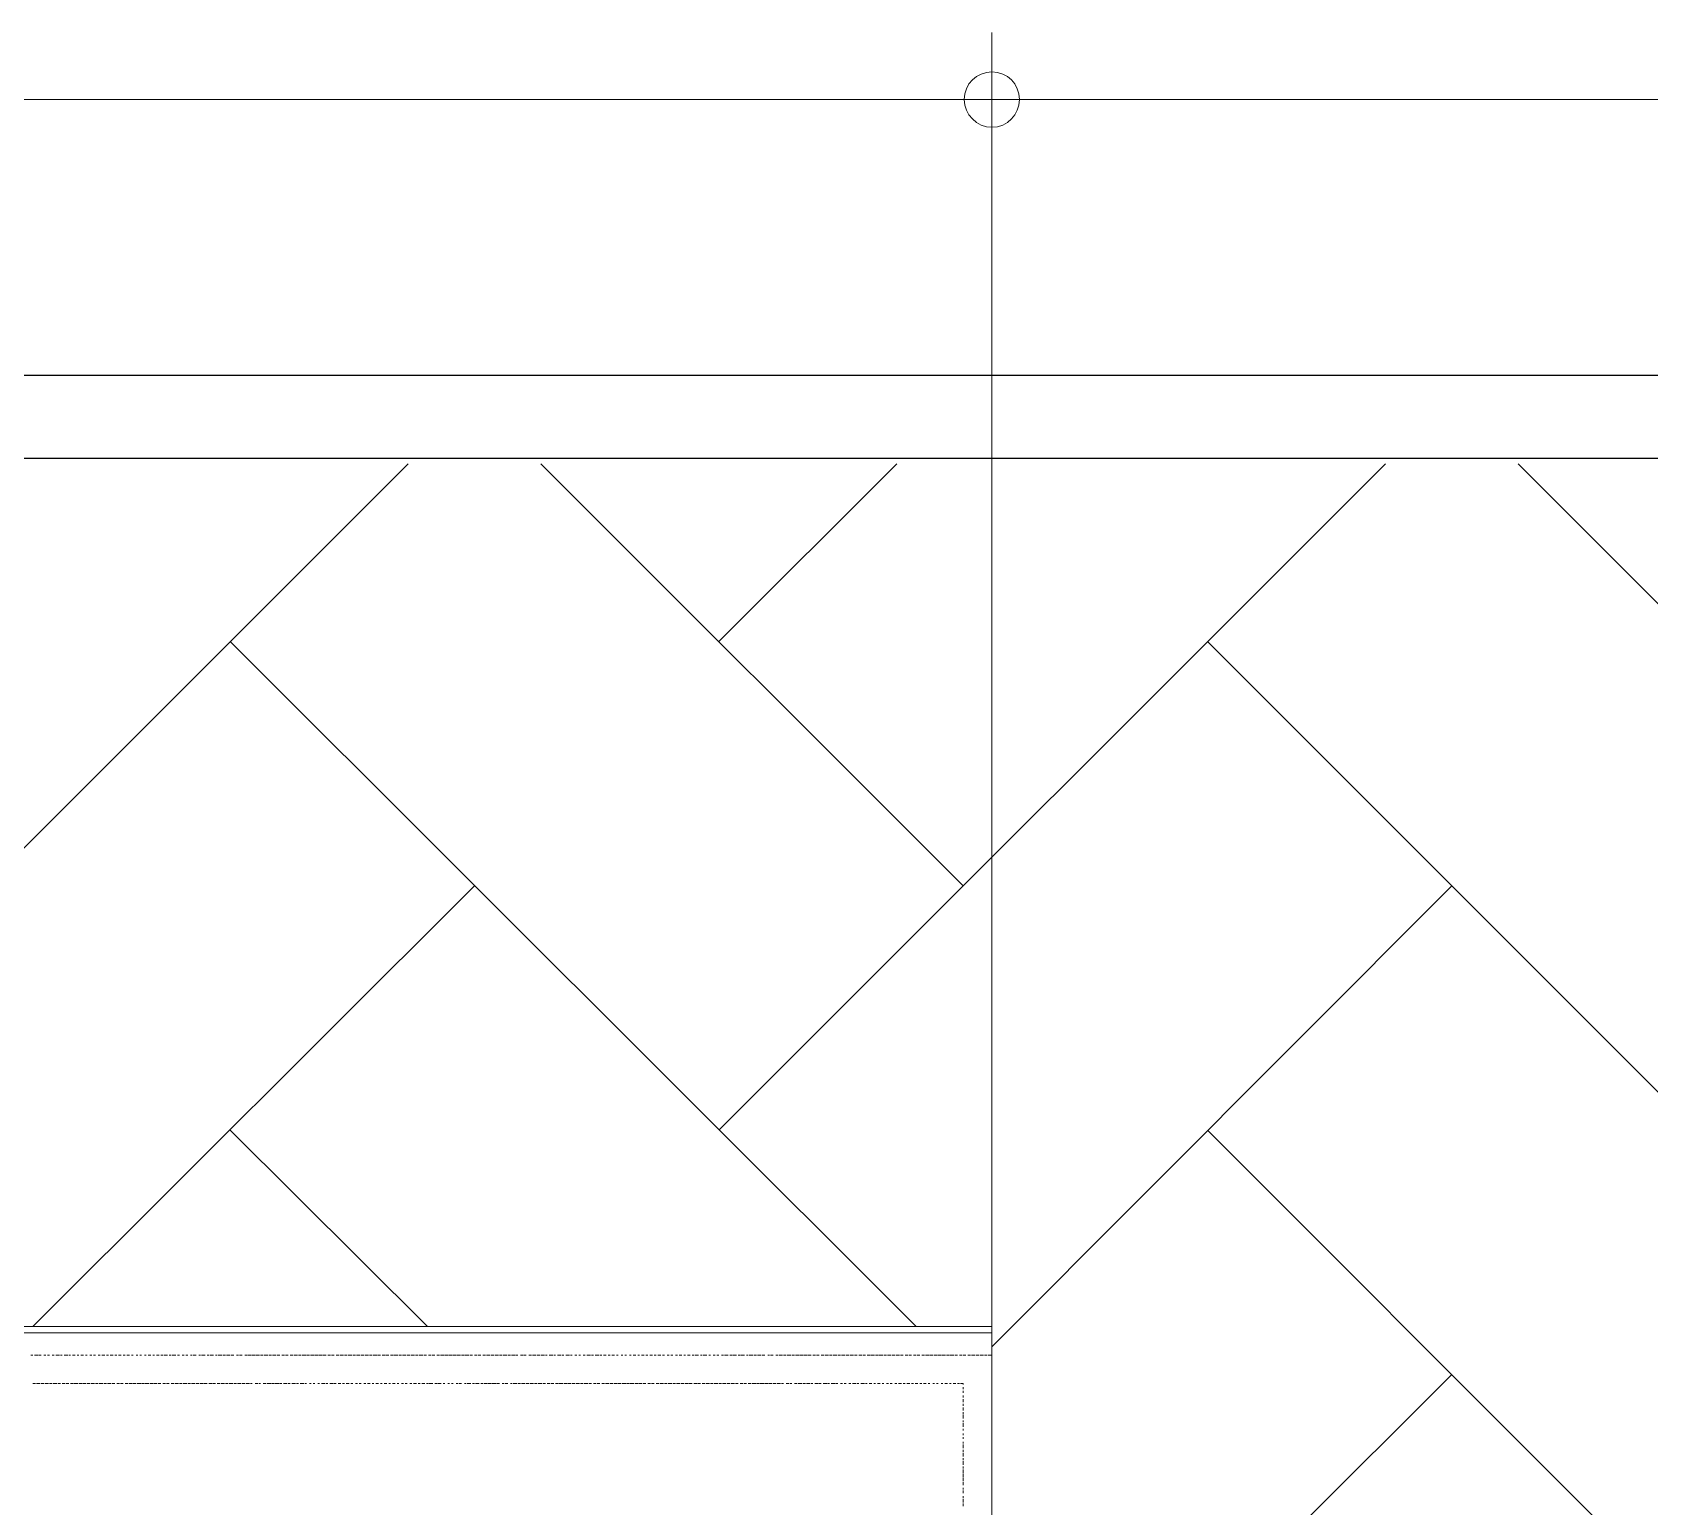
# Model space of a CAD drawing. Header units: millimetres. Extents: x 2928 to 3112, y 1220 to 1280.
# Drawn here: x 2952.297 to 2955.221, y 1265.428 to 1268.094 of the extents above; entities that cross this region are included whole.
import ezdxf

# ---------------------------------------------------------------- set-up
doc = ezdxf.new("R2010")
doc.units = ezdxf.units.MM

msp = doc.modelspace()

# ---------------------------------------------------------------- linework, layer by layer
at = {"color": 7, "linetype": 'Continuous', "lineweight": 20, "true_color": 0x000007}
for points in [[(2954.0315, 1267.85067), (2954.0315, 1268.094), (2954.0315, 1268.094)], [(2954.0315, 1268.094), (2954.0315, 1267.85067), (2954.0315, 1267.85067)], [(2954.14983, 1267.97234), (2953.90983, 1267.97234), (2953.90983, 1267.97234)], [(2953.90983, 1267.97234), (2954.14983, 1267.97234), (2954.14983, 1267.97234)]]:
    msp.add_lwpolyline(points, dxfattribs=at)
at = {"color": 253, "linetype": 'Continuous', "lineweight": 5, "true_color": 0x9a9a9a}
for points in [[(2953.92816, 1267.97234), (2950.09978, 1267.97234), (2950.09978, 1267.97234)], [(2954.0315, 1265.58897), (2954.0315, 1267.98234), (2954.0315, 1267.98234)], [(2954.0315, 1265.58897), (2954.0315, 1267.98234), (2954.0315, 1267.98234)], [(2957.15488, 1267.97234), (2954.1315, 1267.97234), (2954.1315, 1267.97234)], [(2954.0315, 1265.7423), (2952.0148, 1265.7423), (2952.0148, 1265.7423)]]:
    msp.add_lwpolyline(points, dxfattribs=at)
at = {"color": 7, "linetype": 'Continuous', "lineweight": -2, "true_color": 0x000007}
for points in [[(2937.08126, 1265.3073), (2937.07792, 1267.474), (2938.98795, 1267.474), (2985.45528, 1267.474), (2985.45528, 1236.87356), (2938.98795, 1236.87356), (2937.08126, 1236.87356), (2937.08126, 1238.60692)], [(2937.23126, 1265.3073), (2937.23126, 1267.32399), (2938.98795, 1267.32399), (2985.30528, 1267.32399), (2985.30528, 1237.02356), (2938.98795, 1237.02356), (2937.22793, 1237.02356), (2937.22793, 1238.60692)]]:
    msp.add_lwpolyline(points, close=True, dxfattribs=at)
at = {"color": 252, "linetype": 'Continuous', "lineweight": 13, "true_color": 0x989898}
msp.add_lwpolyline([(2978.19518, 1267.32399), (2978.19518, 1267.474), (2940.68131, 1267.474), (2940.68131, 1267.32399)], close=True, dxfattribs=at)
at = {"color": 9, "linetype": 'Continuous', "lineweight": 13, "true_color": 0xbababa}
for points in [[(2951.77147, 1266.10898), (2952.97648, 1267.31399), (2952.97648, 1267.31399)], [(2953.97983, 1266.55065), (2953.21649, 1267.31399), (2953.21649, 1267.31399)], [(2953.53816, 1266.99232), (2953.85983, 1267.31399), (2953.85983, 1267.31399)], [(2953.53816, 1266.10898), (2954.74318, 1267.31399), (2954.74318, 1267.31399)], [(2955.74652, 1266.55065), (2954.98318, 1267.31399), (2954.98318, 1267.31399)], [(2953.89483, 1265.75397), (2952.65481, 1266.99232), (2952.65481, 1266.99232)], [(2955.74652, 1265.6673), (2954.4215, 1266.99232), (2954.4215, 1266.99232)], [(2952.29814, 1265.75397), (2953.09649, 1266.55065), (2953.09649, 1266.55065)], [(2954.0315, 1265.7173), (2954.86318, 1266.55065), (2954.86318, 1266.55065)], [(2953.01148, 1265.75397), (2952.65481, 1266.10898), (2952.65481, 1266.10898)], [(2955.74652, 1264.78229), (2954.4215, 1266.10898), (2954.4215, 1266.10898)], [(2953.73816, 1264.54395), (2954.86318, 1265.6673), (2954.86318, 1265.6673)]]:
    msp.add_lwpolyline(points, dxfattribs=at)
at = {"color": 7, "linetype": 'Continuous', "lineweight": 20, "true_color": 0x000007}
msp.add_lwpolyline([(2954.0315, 1265.75397), (2952.0148, 1265.75397), (2952.0148, 1265.29896), (2954.0315, 1265.29896)], close=True, dxfattribs=at)
at = {"color": 252, "linetype": 'Continuous', "lineweight": 13, "true_color": 0x989898}
for points in [[(2952.29814, 1265.7023), (2952.29481, 1265.7023), (2952.29481, 1265.7023)], [(2952.30814, 1265.7023), (2952.30147, 1265.7023), (2952.30147, 1265.7023)], [(2952.31314, 1265.7023), (2952.30981, 1265.7023), (2952.30981, 1265.7023)], [(2952.32147, 1265.7023), (2952.31814, 1265.7023), (2952.31814, 1265.7023)], [(2952.32814, 1265.7023), (2952.32481, 1265.7023), (2952.32481, 1265.7023)], [(2952.33647, 1265.7023), (2952.33314, 1265.7023), (2952.33314, 1265.7023)], [(2952.34647, 1265.7023), (2952.33981, 1265.7023), (2952.33981, 1265.7023)], [(2952.35147, 1265.7023), (2952.34814, 1265.7023), (2952.34814, 1265.7023)], [(2952.36148, 1265.7023), (2952.35481, 1265.7023), (2952.35481, 1265.7023)], [(2952.36648, 1265.7023), (2952.36314, 1265.7023), (2952.36314, 1265.7023)], [(2952.37481, 1265.7023), (2952.36981, 1265.7023), (2952.36981, 1265.7023)], [(2952.38148, 1265.7023), (2952.37814, 1265.7023), (2952.37814, 1265.7023)], [(2952.38981, 1265.7023), (2952.38481, 1265.7023), (2952.38481, 1265.7023)], [(2952.39648, 1265.7023), (2952.39314, 1265.7023), (2952.39314, 1265.7023)], [(2952.40481, 1265.7023), (2952.40148, 1265.7023), (2952.40148, 1265.7023)], [(2952.41148, 1265.7023), (2952.40814, 1265.7023), (2952.40814, 1265.7023)], [(2952.41981, 1265.7023), (2952.41648, 1265.7023), (2952.41648, 1265.7023)], [(2952.42814, 1265.7023), (2952.42314, 1265.7023), (2952.42314, 1265.7023)], [(2952.43481, 1265.7023), (2952.43148, 1265.7023), (2952.43148, 1265.7023)], [(2952.44314, 1265.7023), (2952.43814, 1265.7023), (2952.43814, 1265.7023)], [(2952.44981, 1265.7023), (2952.44648, 1265.7023), (2952.44648, 1265.7023)], [(2952.45814, 1265.7023), (2952.45314, 1265.7023), (2952.45314, 1265.7023)], [(2952.46481, 1265.7023), (2952.46148, 1265.7023), (2952.46148, 1265.7023)], [(2952.47314, 1265.7023), (2952.46814, 1265.7023), (2952.46814, 1265.7023)], [(2952.47981, 1265.7023), (2952.47648, 1265.7023), (2952.47648, 1265.7023)], [(2952.48814, 1265.7023), (2952.48481, 1265.7023), (2952.48481, 1265.7023)], [(2952.49481, 1265.7023), (2952.49148, 1265.7023), (2952.49148, 1265.7023)], [(2952.50314, 1265.7023), (2952.49981, 1265.7023), (2952.49981, 1265.7023)], [(2952.51148, 1265.7023), (2952.50648, 1265.7023), (2952.50648, 1265.7023)], [(2952.51814, 1265.7023), (2952.51481, 1265.7023), (2952.51481, 1265.7023)], [(2952.52648, 1265.7023), (2952.52148, 1265.7023), (2952.52148, 1265.7023)], [(2952.53314, 1265.7023), (2952.52981, 1265.7023), (2952.52981, 1265.7023)], [(2952.54148, 1265.7023), (2952.53481, 1265.7023), (2952.53481, 1265.7023)], [(2952.54814, 1265.7023), (2952.54481, 1265.7023), (2952.54481, 1265.7023)], [(2952.55648, 1265.7023), (2952.54981, 1265.7023), (2952.54981, 1265.7023)], [(2952.56314, 1265.7023), (2952.55981, 1265.7023), (2952.55981, 1265.7023)], [(2952.57148, 1265.7023), (2952.56814, 1265.7023), (2952.56814, 1265.7023)], [(2952.57814, 1265.7023), (2952.57481, 1265.7023), (2952.57481, 1265.7023)], [(2952.58648, 1265.7023), (2952.58314, 1265.7023), (2952.58314, 1265.7023)], [(2952.59314, 1265.7023), (2952.58814, 1265.7023), (2952.58814, 1265.7023)], [(2952.60148, 1265.7023), (2952.59815, 1265.7023), (2952.59815, 1265.7023)], [(2952.60981, 1265.7023), (2952.60315, 1265.7023), (2952.60315, 1265.7023)], [(2952.61648, 1265.7023), (2952.61315, 1265.7023), (2952.61315, 1265.7023)], [(2952.62481, 1265.7023), (2952.61815, 1265.7023), (2952.61815, 1265.7023)], [(2952.63148, 1265.7023), (2952.62815, 1265.7023), (2952.62815, 1265.7023)], [(2952.63981, 1265.7023), (2952.63315, 1265.7023), (2952.63315, 1265.7023)], [(2952.64648, 1265.7023), (2952.64148, 1265.7023), (2952.64148, 1265.7023)], [(2952.65481, 1265.7023), (2952.64815, 1265.7023), (2952.64815, 1265.7023)], [(2952.66148, 1265.7023), (2952.65648, 1265.7023), (2952.65648, 1265.7023)], [(2952.66981, 1265.7023), (2952.66648, 1265.7023), (2952.66648, 1265.7023)], [(2952.67648, 1265.7023), (2952.67148, 1265.7023), (2952.67148, 1265.7023)], [(2952.68481, 1265.7023), (2952.68148, 1265.7023), (2952.68148, 1265.7023)], [(2952.69315, 1265.7023), (2952.68648, 1265.7023), (2952.68648, 1265.7023)], [(2952.69981, 1265.7023), (2952.69481, 1265.7023), (2952.69481, 1265.7023)], [(2952.70815, 1265.7023), (2952.70148, 1265.7023), (2952.70148, 1265.7023)], [(2952.71481, 1265.7023), (2952.70981, 1265.7023), (2952.70981, 1265.7023)], [(2952.72315, 1265.7023), (2952.71648, 1265.7023), (2952.71648, 1265.7023)], [(2952.72981, 1265.7023), (2952.72481, 1265.7023), (2952.72481, 1265.7023)], [(2952.73815, 1265.7023), (2952.73148, 1265.7023), (2952.73148, 1265.7023)], [(2952.74481, 1265.7023), (2952.73981, 1265.7023), (2952.73981, 1265.7023)], [(2952.75315, 1265.7023), (2952.74815, 1265.7023), (2952.74815, 1265.7023)], [(2952.75981, 1265.7023), (2952.75481, 1265.7023), (2952.75481, 1265.7023)], [(2952.76815, 1265.7023), (2952.76315, 1265.7023), (2952.76315, 1265.7023)], [(2952.77648, 1265.7023), (2952.76981, 1265.7023), (2952.76981, 1265.7023)], [(2952.78315, 1265.7023), (2952.77815, 1265.7023), (2952.77815, 1265.7023)], [(2952.79148, 1265.7023), (2952.78481, 1265.7023), (2952.78481, 1265.7023)], [(2952.79815, 1265.7023), (2952.79315, 1265.7023), (2952.79315, 1265.7023)], [(2952.80648, 1265.7023), (2952.79981, 1265.7023), (2952.79981, 1265.7023)], [(2952.81315, 1265.7023), (2952.80815, 1265.7023), (2952.80815, 1265.7023)], [(2952.82148, 1265.7023), (2952.81481, 1265.7023), (2952.81481, 1265.7023)], [(2952.82815, 1265.7023), (2952.82315, 1265.7023), (2952.82315, 1265.7023)], [(2952.83648, 1265.7023), (2952.83148, 1265.7023), (2952.83148, 1265.7023)], [(2952.84315, 1265.7023), (2952.83815, 1265.7023), (2952.83815, 1265.7023)], [(2952.85148, 1265.7023), (2952.84648, 1265.7023), (2952.84648, 1265.7023)], [(2952.85982, 1265.7023), (2952.85315, 1265.7023), (2952.85315, 1265.7023)], [(2952.86648, 1265.7023), (2952.86148, 1265.7023), (2952.86148, 1265.7023)], [(2952.87482, 1265.7023), (2952.86815, 1265.7023), (2952.86815, 1265.7023)], [(2952.88148, 1265.7023), (2952.87648, 1265.7023), (2952.87648, 1265.7023)], [(2952.88982, 1265.7023), (2952.88315, 1265.7023), (2952.88315, 1265.7023)], [(2952.89648, 1265.7023), (2952.89148, 1265.7023), (2952.89148, 1265.7023)], [(2952.90482, 1265.7023), (2952.89815, 1265.7023), (2952.89815, 1265.7023)], [(2952.91148, 1265.7023), (2952.90648, 1265.7023), (2952.90648, 1265.7023)], [(2952.91982, 1265.7023), (2952.91315, 1265.7023), (2952.91315, 1265.7023)], [(2952.92648, 1265.7023), (2952.92148, 1265.7023), (2952.92148, 1265.7023)], [(2952.93482, 1265.7023), (2952.92982, 1265.7023), (2952.92982, 1265.7023)], [(2952.94148, 1265.7023), (2952.93648, 1265.7023), (2952.93648, 1265.7023)], [(2952.94982, 1265.7023), (2952.94482, 1265.7023), (2952.94482, 1265.7023)], [(2952.95815, 1265.7023), (2952.95148, 1265.7023), (2952.95148, 1265.7023)], [(2952.96482, 1265.7023), (2952.95982, 1265.7023), (2952.95982, 1265.7023)], [(2952.97315, 1265.7023), (2952.96648, 1265.7023), (2952.96648, 1265.7023)], [(2952.97982, 1265.7023), (2952.97482, 1265.7023), (2952.97482, 1265.7023)], [(2952.98815, 1265.7023), (2952.98148, 1265.7023), (2952.98148, 1265.7023)], [(2952.99482, 1265.7023), (2952.98982, 1265.7023), (2952.98982, 1265.7023)], [(2953.00315, 1265.7023), (2952.99648, 1265.7023), (2952.99648, 1265.7023)], [(2953.00982, 1265.7023), (2953.00482, 1265.7023), (2953.00482, 1265.7023)], [(2953.01815, 1265.7023), (2953.01315, 1265.7023), (2953.01315, 1265.7023)], [(2953.02482, 1265.7023), (2953.01982, 1265.7023), (2953.01982, 1265.7023)], [(2953.03315, 1265.7023), (2953.02815, 1265.7023), (2953.02815, 1265.7023)], [(2953.04148, 1265.7023), (2953.03482, 1265.7023), (2953.03482, 1265.7023)], [(2953.04815, 1265.7023), (2953.04315, 1265.7023), (2953.04315, 1265.7023)], [(2953.05648, 1265.7023), (2953.04982, 1265.7023), (2953.04982, 1265.7023)], [(2953.06315, 1265.7023), (2953.05815, 1265.7023), (2953.05815, 1265.7023)], [(2953.07149, 1265.7023), (2953.06482, 1265.7023), (2953.06482, 1265.7023)], [(2953.07815, 1265.7023), (2953.07315, 1265.7023), (2953.07315, 1265.7023)], [(2953.08649, 1265.7023), (2953.07982, 1265.7023), (2953.07982, 1265.7023)], [(2953.09315, 1265.7023), (2953.08815, 1265.7023), (2953.08815, 1265.7023)], [(2953.10149, 1265.7023), (2953.09649, 1265.7023), (2953.09649, 1265.7023)], [(2953.10815, 1265.7023), (2953.10315, 1265.7023), (2953.10315, 1265.7023)], [(2953.11649, 1265.7023), (2953.11149, 1265.7023), (2953.11149, 1265.7023)], [(2953.12482, 1265.7023), (2953.11815, 1265.7023), (2953.11815, 1265.7023)], [(2953.13149, 1265.7023), (2953.12649, 1265.7023), (2953.12649, 1265.7023)], [(2953.13982, 1265.7023), (2953.13315, 1265.7023), (2953.13315, 1265.7023)], [(2953.14649, 1265.7023), (2953.14149, 1265.7023), (2953.14149, 1265.7023)], [(2953.15482, 1265.7023), (2953.14815, 1265.7023), (2953.14815, 1265.7023)], [(2953.16149, 1265.7023), (2953.15649, 1265.7023), (2953.15649, 1265.7023)], [(2953.16982, 1265.7023), (2953.16315, 1265.7023), (2953.16315, 1265.7023)], [(2953.17482, 1265.7023), (2953.17149, 1265.7023), (2953.17149, 1265.7023)], [(2953.18482, 1265.7023), (2953.17982, 1265.7023), (2953.17982, 1265.7023)], [(2953.18982, 1265.7023), (2953.18649, 1265.7023), (2953.18649, 1265.7023)], [(2953.19982, 1265.7023), (2953.19482, 1265.7023), (2953.19482, 1265.7023)], [(2953.20815, 1265.7023), (2953.20149, 1265.7023), (2953.20149, 1265.7023)], [(2953.21482, 1265.7023), (2953.20982, 1265.7023), (2953.20982, 1265.7023)], [(2953.22315, 1265.7023), (2953.21649, 1265.7023), (2953.21649, 1265.7023)], [(2953.22815, 1265.7023), (2953.22482, 1265.7023), (2953.22482, 1265.7023)], [(2953.23815, 1265.7023), (2953.23149, 1265.7023), (2953.23149, 1265.7023)], [(2953.24315, 1265.7023), (2953.23982, 1265.7023), (2953.23982, 1265.7023)], [(2953.25315, 1265.7023), (2953.24649, 1265.7023), (2953.24649, 1265.7023)], [(2953.25815, 1265.7023), (2953.25482, 1265.7023), (2953.25482, 1265.7023)], [(2953.26815, 1265.7023), (2953.26149, 1265.7023), (2953.26149, 1265.7023)], [(2953.27315, 1265.7023), (2953.26982, 1265.7023), (2953.26982, 1265.7023)], [(2953.28149, 1265.7023), (2953.27815, 1265.7023), (2953.27815, 1265.7023)], [(2953.28815, 1265.7023), (2953.28482, 1265.7023), (2953.28482, 1265.7023)], [(2953.29649, 1265.7023), (2953.29315, 1265.7023), (2953.29315, 1265.7023)], [(2953.30649, 1265.7023), (2953.29982, 1265.7023), (2953.29982, 1265.7023)], [(2953.31149, 1265.7023), (2953.30816, 1265.7023), (2953.30816, 1265.7023)], [(2953.32149, 1265.7023), (2953.31482, 1265.7023), (2953.31482, 1265.7023)], [(2953.32649, 1265.7023), (2953.32316, 1265.7023), (2953.32316, 1265.7023)], [(2953.33482, 1265.7023), (2953.32982, 1265.7023), (2953.32982, 1265.7023)], [(2953.34149, 1265.7023), (2953.33816, 1265.7023), (2953.33816, 1265.7023)], [(2953.34982, 1265.7023), (2953.34482, 1265.7023), (2953.34482, 1265.7023)], [(2953.35649, 1265.7023), (2953.35316, 1265.7023), (2953.35316, 1265.7023)], [(2953.36482, 1265.7023), (2953.36149, 1265.7023), (2953.36149, 1265.7023)], [(2953.37149, 1265.7023), (2953.36816, 1265.7023), (2953.36816, 1265.7023)], [(2953.37982, 1265.7023), (2953.37649, 1265.7023), (2953.37649, 1265.7023)], [(2953.38816, 1265.7023), (2953.38316, 1265.7023), (2953.38316, 1265.7023)], [(2953.39482, 1265.7023), (2953.39149, 1265.7023), (2953.39149, 1265.7023)], [(2953.40316, 1265.7023), (2953.39816, 1265.7023), (2953.39816, 1265.7023)], [(2953.40982, 1265.7023), (2953.40649, 1265.7023), (2953.40649, 1265.7023)], [(2953.41816, 1265.7023), (2953.41316, 1265.7023), (2953.41316, 1265.7023)], [(2953.42482, 1265.7023), (2953.42149, 1265.7023), (2953.42149, 1265.7023)], [(2953.43316, 1265.7023), (2953.42816, 1265.7023), (2953.42816, 1265.7023)], [(2953.43982, 1265.7023), (2953.43649, 1265.7023), (2953.43649, 1265.7023)], [(2953.44816, 1265.7023), (2953.44482, 1265.7023), (2953.44482, 1265.7023)], [(2953.45482, 1265.7023), (2953.45149, 1265.7023), (2953.45149, 1265.7023)], [(2953.46316, 1265.7023), (2953.45982, 1265.7023), (2953.45982, 1265.7023)], [(2953.47149, 1265.7023), (2953.46649, 1265.7023), (2953.46649, 1265.7023)], [(2953.47816, 1265.7023), (2953.47482, 1265.7023), (2953.47482, 1265.7023)], [(2953.48649, 1265.7023), (2953.48149, 1265.7023), (2953.48149, 1265.7023)], [(2953.49316, 1265.7023), (2953.48982, 1265.7023), (2953.48982, 1265.7023)], [(2953.50149, 1265.7023), (2953.49482, 1265.7023), (2953.49482, 1265.7023)], [(2953.50816, 1265.7023), (2953.50482, 1265.7023), (2953.50482, 1265.7023)], [(2953.51649, 1265.7023), (2953.50982, 1265.7023), (2953.50982, 1265.7023)], [(2953.52316, 1265.7023), (2953.51982, 1265.7023), (2953.51982, 1265.7023)], [(2953.53149, 1265.7023), (2953.52816, 1265.7023), (2953.52816, 1265.7023)], [(2953.53816, 1265.7023), (2953.53483, 1265.7023), (2953.53483, 1265.7023)], [(2953.54649, 1265.7023), (2953.54316, 1265.7023), (2953.54316, 1265.7023)], [(2953.55483, 1265.7023), (2953.54816, 1265.7023), (2953.54816, 1265.7023)], [(2953.56149, 1265.7023), (2953.55816, 1265.7023), (2953.55816, 1265.7023)], [(2953.56983, 1265.7023), (2953.56316, 1265.7023), (2953.56316, 1265.7023)], [(2953.57649, 1265.7023), (2953.57316, 1265.7023), (2953.57316, 1265.7023)], [(2953.58483, 1265.7023), (2953.57816, 1265.7023), (2953.57816, 1265.7023)], [(2953.59149, 1265.7023), (2953.58816, 1265.7023), (2953.58816, 1265.7023)], [(2953.59983, 1265.7023), (2953.59316, 1265.7023), (2953.59316, 1265.7023)], [(2953.60649, 1265.7023), (2953.60149, 1265.7023), (2953.60149, 1265.7023)], [(2953.61483, 1265.7023), (2953.60816, 1265.7023), (2953.60816, 1265.7023)], [(2953.62149, 1265.7023), (2953.61649, 1265.7023), (2953.61649, 1265.7023)], [(2953.62983, 1265.7023), (2953.62649, 1265.7023), (2953.62649, 1265.7023)], [(2953.63649, 1265.7023), (2953.63149, 1265.7023), (2953.63149, 1265.7023)], [(2953.64483, 1265.7023), (2953.64149, 1265.7023), (2953.64149, 1265.7023)], [(2953.65316, 1265.7023), (2953.64649, 1265.7023), (2953.64649, 1265.7023)], [(2953.65983, 1265.7023), (2953.65483, 1265.7023), (2953.65483, 1265.7023)], [(2953.66816, 1265.7023), (2953.66149, 1265.7023), (2953.66149, 1265.7023)], [(2953.67483, 1265.7023), (2953.66983, 1265.7023), (2953.66983, 1265.7023)], [(2953.68316, 1265.7023), (2953.67649, 1265.7023), (2953.67649, 1265.7023)], [(2953.68983, 1265.7023), (2953.68483, 1265.7023), (2953.68483, 1265.7023)], [(2953.69816, 1265.7023), (2953.69149, 1265.7023), (2953.69149, 1265.7023)], [(2953.70483, 1265.7023), (2953.69983, 1265.7023), (2953.69983, 1265.7023)], [(2953.71316, 1265.7023), (2953.70816, 1265.7023), (2953.70816, 1265.7023)], [(2953.71983, 1265.7023), (2953.71483, 1265.7023), (2953.71483, 1265.7023)], [(2953.72816, 1265.7023), (2953.72316, 1265.7023), (2953.72316, 1265.7023)], [(2953.73649, 1265.7023), (2953.72983, 1265.7023), (2953.72983, 1265.7023)], [(2953.74316, 1265.7023), (2953.73816, 1265.7023), (2953.73816, 1265.7023)], [(2953.75149, 1265.7023), (2953.74483, 1265.7023), (2953.74483, 1265.7023)], [(2953.75816, 1265.7023), (2953.75316, 1265.7023), (2953.75316, 1265.7023)], [(2953.7665, 1265.7023), (2953.75983, 1265.7023), (2953.75983, 1265.7023)], [(2953.77316, 1265.7023), (2953.76816, 1265.7023), (2953.76816, 1265.7023)], [(2953.7815, 1265.7023), (2953.77483, 1265.7023), (2953.77483, 1265.7023)], [(2953.78816, 1265.7023), (2953.78316, 1265.7023), (2953.78316, 1265.7023)], [(2953.7965, 1265.7023), (2953.7915, 1265.7023), (2953.7915, 1265.7023)], [(2953.80316, 1265.7023), (2953.79816, 1265.7023), (2953.79816, 1265.7023)], [(2953.8115, 1265.7023), (2953.8065, 1265.7023), (2953.8065, 1265.7023)], [(2953.81983, 1265.7023), (2953.81316, 1265.7023), (2953.81316, 1265.7023)], [(2953.8265, 1265.7023), (2953.8215, 1265.7023), (2953.8215, 1265.7023)], [(2953.83483, 1265.7023), (2953.82816, 1265.7023), (2953.82816, 1265.7023)], [(2953.8415, 1265.7023), (2953.8365, 1265.7023), (2953.8365, 1265.7023)], [(2953.84983, 1265.7023), (2953.84316, 1265.7023), (2953.84316, 1265.7023)], [(2953.8565, 1265.7023), (2953.8515, 1265.7023), (2953.8515, 1265.7023)], [(2953.86483, 1265.7023), (2953.85816, 1265.7023), (2953.85816, 1265.7023)], [(2953.8715, 1265.7023), (2953.8665, 1265.7023), (2953.8665, 1265.7023)], [(2953.87983, 1265.7023), (2953.87483, 1265.7023), (2953.87483, 1265.7023)], [(2953.8865, 1265.7023), (2953.8815, 1265.7023), (2953.8815, 1265.7023)], [(2953.89483, 1265.7023), (2953.88983, 1265.7023), (2953.88983, 1265.7023)], [(2953.9015, 1265.7023), (2953.8965, 1265.7023), (2953.8965, 1265.7023)], [(2953.90983, 1265.7023), (2953.90483, 1265.7023), (2953.90483, 1265.7023)], [(2953.91816, 1265.7023), (2953.9115, 1265.7023), (2953.9115, 1265.7023)], [(2953.92483, 1265.7023), (2953.91983, 1265.7023), (2953.91983, 1265.7023)], [(2953.93316, 1265.7023), (2953.9265, 1265.7023), (2953.9265, 1265.7023)], [(2953.93983, 1265.7023), (2953.93483, 1265.7023), (2953.93483, 1265.7023)], [(2953.94816, 1265.7023), (2953.9415, 1265.7023), (2953.9415, 1265.7023)], [(2953.95483, 1265.7023), (2953.94983, 1265.7023), (2953.94983, 1265.7023)], [(2953.96316, 1265.7023), (2953.9565, 1265.7023), (2953.9565, 1265.7023)], [(2953.96983, 1265.7023), (2953.96483, 1265.7023), (2953.96483, 1265.7023)], [(2953.97816, 1265.7023), (2953.97316, 1265.7023), (2953.97316, 1265.7023)], [(2953.98483, 1265.7023), (2953.97983, 1265.7023), (2953.97983, 1265.7023)], [(2953.99316, 1265.7023), (2953.98816, 1265.7023), (2953.98816, 1265.7023)], [(2954.0015, 1265.7023), (2953.99483, 1265.7023), (2953.99483, 1265.7023)], [(2954.00817, 1265.7023), (2954.00317, 1265.7023), (2954.00317, 1265.7023)], [(2954.0165, 1265.7023), (2954.00983, 1265.7023), (2954.00983, 1265.7023)], [(2954.02317, 1265.7023), (2954.01817, 1265.7023), (2954.01817, 1265.7023)], [(2954.0315, 1265.7023), (2954.02483, 1265.7023), (2954.02483, 1265.7023)], [(2952.30314, 1265.65064), (2952.29814, 1265.65064), (2952.29814, 1265.65064)], [(2952.31147, 1265.65064), (2952.30481, 1265.65064), (2952.30481, 1265.65064)], [(2952.31814, 1265.65064), (2952.31314, 1265.65064), (2952.31314, 1265.65064)], [(2952.32647, 1265.65064), (2952.31981, 1265.65064), (2952.31981, 1265.65064)], [(2952.33314, 1265.65064), (2952.32814, 1265.65064), (2952.32814, 1265.65064)], [(2952.34147, 1265.65064), (2952.33481, 1265.65064), (2952.33481, 1265.65064)], [(2952.34814, 1265.65064), (2952.34314, 1265.65064), (2952.34314, 1265.65064)], [(2952.35647, 1265.65064), (2952.35147, 1265.65064), (2952.35147, 1265.65064)], [(2952.36314, 1265.65064), (2952.35814, 1265.65064), (2952.35814, 1265.65064)], [(2952.37148, 1265.65064), (2952.36648, 1265.65064), (2952.36648, 1265.65064)], [(2952.37981, 1265.65064), (2952.37314, 1265.65064), (2952.37314, 1265.65064)], [(2952.38648, 1265.65064), (2952.38148, 1265.65064), (2952.38148, 1265.65064)], [(2952.39481, 1265.65064), (2952.38814, 1265.65064), (2952.38814, 1265.65064)], [(2952.40148, 1265.65064), (2952.39648, 1265.65064), (2952.39648, 1265.65064)], [(2952.40981, 1265.65064), (2952.40314, 1265.65064), (2952.40314, 1265.65064)], [(2952.41648, 1265.65064), (2952.41148, 1265.65064), (2952.41148, 1265.65064)], [(2952.42481, 1265.65064), (2952.41814, 1265.65064), (2952.41814, 1265.65064)], [(2952.43148, 1265.65064), (2952.42648, 1265.65064), (2952.42648, 1265.65064)], [(2952.43981, 1265.65064), (2952.43314, 1265.65064), (2952.43314, 1265.65064)], [(2952.44648, 1265.65064), (2952.44148, 1265.65064), (2952.44148, 1265.65064)], [(2952.45481, 1265.65064), (2952.44981, 1265.65064), (2952.44981, 1265.65064)], [(2952.46148, 1265.65064), (2952.45648, 1265.65064), (2952.45648, 1265.65064)], [(2952.46981, 1265.65064), (2952.46481, 1265.65064), (2952.46481, 1265.65064)], [(2952.47814, 1265.65064), (2952.47148, 1265.65064), (2952.47148, 1265.65064)], [(2952.48481, 1265.65064), (2952.47981, 1265.65064), (2952.47981, 1265.65064)], [(2952.49314, 1265.65064), (2952.48648, 1265.65064), (2952.48648, 1265.65064)], [(2952.49981, 1265.65064), (2952.49481, 1265.65064), (2952.49481, 1265.65064)], [(2952.50814, 1265.65064), (2952.50148, 1265.65064), (2952.50148, 1265.65064)], [(2952.51481, 1265.65064), (2952.50981, 1265.65064), (2952.50981, 1265.65064)], [(2952.52314, 1265.65064), (2952.51648, 1265.65064), (2952.51648, 1265.65064)], [(2952.52981, 1265.65064), (2952.52481, 1265.65064), (2952.52481, 1265.65064)], [(2952.53814, 1265.65064), (2952.53314, 1265.65064), (2952.53314, 1265.65064)], [(2952.54481, 1265.65064), (2952.53981, 1265.65064), (2952.53981, 1265.65064)], [(2952.55314, 1265.65064), (2952.54814, 1265.65064), (2952.54814, 1265.65064)], [(2952.56148, 1265.65064), (2952.55481, 1265.65064), (2952.55481, 1265.65064)], [(2952.56814, 1265.65064), (2952.56314, 1265.65064), (2952.56314, 1265.65064)], [(2952.57648, 1265.65064), (2952.56981, 1265.65064), (2952.56981, 1265.65064)], [(2952.58314, 1265.65064), (2952.57814, 1265.65064), (2952.57814, 1265.65064)], [(2952.59148, 1265.65064), (2952.58481, 1265.65064), (2952.58481, 1265.65064)], [(2952.59815, 1265.65064), (2952.59314, 1265.65064), (2952.59314, 1265.65064)], [(2952.60648, 1265.65064), (2952.59981, 1265.65064), (2952.59981, 1265.65064)], [(2952.61315, 1265.65064), (2952.60815, 1265.65064), (2952.60815, 1265.65064)], [(2952.62148, 1265.65064), (2952.61648, 1265.65064), (2952.61648, 1265.65064)], [(2952.62815, 1265.65064), (2952.62315, 1265.65064), (2952.62315, 1265.65064)], [(2952.63648, 1265.65064), (2952.63148, 1265.65064), (2952.63148, 1265.65064)], [(2952.64481, 1265.65064), (2952.63815, 1265.65064), (2952.63815, 1265.65064)], [(2952.65148, 1265.65064), (2952.64648, 1265.65064), (2952.64648, 1265.65064)], [(2952.65981, 1265.65064), (2952.65315, 1265.65064), (2952.65315, 1265.65064)], [(2952.66648, 1265.65064), (2952.66148, 1265.65064), (2952.66148, 1265.65064)], [(2952.67481, 1265.65064), (2952.66815, 1265.65064), (2952.66815, 1265.65064)], [(2952.68148, 1265.65064), (2952.67648, 1265.65064), (2952.67648, 1265.65064)], [(2952.68981, 1265.65064), (2952.68315, 1265.65064), (2952.68315, 1265.65064)], [(2952.69481, 1265.65064), (2952.69148, 1265.65064), (2952.69148, 1265.65064)], [(2952.70481, 1265.65064), (2952.69981, 1265.65064), (2952.69981, 1265.65064)], [(2952.70981, 1265.65064), (2952.70648, 1265.65064), (2952.70648, 1265.65064)], [(2952.71981, 1265.65064), (2952.71481, 1265.65064), (2952.71481, 1265.65064)], [(2952.72815, 1265.65064), (2952.72148, 1265.65064), (2952.72148, 1265.65064)], [(2952.73481, 1265.65064), (2952.72981, 1265.65064), (2952.72981, 1265.65064)], [(2952.74315, 1265.65064), (2952.73648, 1265.65064), (2952.73648, 1265.65064)], [(2952.74815, 1265.65064), (2952.74481, 1265.65064), (2952.74481, 1265.65064)], [(2952.75815, 1265.65064), (2952.75148, 1265.65064), (2952.75148, 1265.65064)], [(2952.76315, 1265.65064), (2952.75981, 1265.65064), (2952.75981, 1265.65064)], [(2952.77315, 1265.65064), (2952.76648, 1265.65064), (2952.76648, 1265.65064)], [(2952.77815, 1265.65064), (2952.77481, 1265.65064), (2952.77481, 1265.65064)], [(2952.78815, 1265.65064), (2952.78148, 1265.65064), (2952.78148, 1265.65064)], [(2952.79315, 1265.65064), (2952.78981, 1265.65064), (2952.78981, 1265.65064)], [(2952.80148, 1265.65064), (2952.79815, 1265.65064), (2952.79815, 1265.65064)], [(2952.80815, 1265.65064), (2952.80481, 1265.65064), (2952.80481, 1265.65064)], [(2952.81648, 1265.65064), (2952.81315, 1265.65064), (2952.81315, 1265.65064)], [(2952.82648, 1265.65064), (2952.81981, 1265.65064), (2952.81981, 1265.65064)], [(2952.83148, 1265.65064), (2952.82815, 1265.65064), (2952.82815, 1265.65064)], [(2952.84148, 1265.65064), (2952.83482, 1265.65064), (2952.83482, 1265.65064)], [(2952.84648, 1265.65064), (2952.84315, 1265.65064), (2952.84315, 1265.65064)], [(2952.85482, 1265.65064), (2952.84982, 1265.65064), (2952.84982, 1265.65064)], [(2952.86148, 1265.65064), (2952.85815, 1265.65064), (2952.85815, 1265.65064)], [(2952.86982, 1265.65064), (2952.86482, 1265.65064), (2952.86482, 1265.65064)], [(2952.87648, 1265.65064), (2952.87315, 1265.65064), (2952.87315, 1265.65064)], [(2952.88482, 1265.65064), (2952.88148, 1265.65064), (2952.88148, 1265.65064)], [(2952.89148, 1265.65064), (2952.88815, 1265.65064), (2952.88815, 1265.65064)], [(2952.89982, 1265.65064), (2952.89648, 1265.65064), (2952.89648, 1265.65064)], [(2952.90815, 1265.65064), (2952.90315, 1265.65064), (2952.90315, 1265.65064)], [(2952.91482, 1265.65064), (2952.91148, 1265.65064), (2952.91148, 1265.65064)], [(2952.92315, 1265.65064), (2952.91815, 1265.65064), (2952.91815, 1265.65064)], [(2952.92982, 1265.65064), (2952.92648, 1265.65064), (2952.92648, 1265.65064)], [(2952.93815, 1265.65064), (2952.93315, 1265.65064), (2952.93315, 1265.65064)], [(2952.94482, 1265.65064), (2952.94148, 1265.65064), (2952.94148, 1265.65064)], [(2952.95315, 1265.65064), (2952.94815, 1265.65064), (2952.94815, 1265.65064)], [(2952.95982, 1265.65064), (2952.95648, 1265.65064), (2952.95648, 1265.65064)], [(2952.96815, 1265.65064), (2952.96482, 1265.65064), (2952.96482, 1265.65064)], [(2952.97482, 1265.65064), (2952.97148, 1265.65064), (2952.97148, 1265.65064)], [(2952.98315, 1265.65064), (2952.97982, 1265.65064), (2952.97982, 1265.65064)], [(2952.99148, 1265.65064), (2952.98648, 1265.65064), (2952.98648, 1265.65064)], [(2952.99815, 1265.65064), (2952.99482, 1265.65064), (2952.99482, 1265.65064)], [(2953.00648, 1265.65064), (2953.00148, 1265.65064), (2953.00148, 1265.65064)], [(2953.01315, 1265.65064), (2953.00982, 1265.65064), (2953.00982, 1265.65064)], [(2953.02148, 1265.65064), (2953.01482, 1265.65064), (2953.01482, 1265.65064)], [(2953.02815, 1265.65064), (2953.02482, 1265.65064), (2953.02482, 1265.65064)], [(2953.03648, 1265.65064), (2953.02982, 1265.65064), (2953.02982, 1265.65064)], [(2953.04315, 1265.65064), (2953.03982, 1265.65064), (2953.03982, 1265.65064)], [(2953.05148, 1265.65064), (2953.04815, 1265.65064), (2953.04815, 1265.65064)], [(2953.05815, 1265.65064), (2953.05482, 1265.65064), (2953.05482, 1265.65064)], [(2953.06649, 1265.65064), (2953.06315, 1265.65064), (2953.06315, 1265.65064)], [(2953.07315, 1265.65064), (2953.06815, 1265.65064), (2953.06815, 1265.65064)], [(2953.08149, 1265.65064), (2953.07815, 1265.65064), (2953.07815, 1265.65064)], [(2953.08982, 1265.65064), (2953.08315, 1265.65064), (2953.08315, 1265.65064)], [(2953.09649, 1265.65064), (2953.09315, 1265.65064), (2953.09315, 1265.65064)], [(2953.10482, 1265.65064), (2953.09815, 1265.65064), (2953.09815, 1265.65064)], [(2953.11149, 1265.65064), (2953.10815, 1265.65064), (2953.10815, 1265.65064)], [(2953.11982, 1265.65064), (2953.11315, 1265.65064), (2953.11315, 1265.65064)], [(2953.12649, 1265.65064), (2953.12149, 1265.65064), (2953.12149, 1265.65064)], [(2953.13482, 1265.65064), (2953.12815, 1265.65064), (2953.12815, 1265.65064)], [(2953.14149, 1265.65064), (2953.13649, 1265.65064), (2953.13649, 1265.65064)], [(2953.14982, 1265.65064), (2953.14649, 1265.65064), (2953.14649, 1265.65064)], [(2953.15649, 1265.65064), (2953.15149, 1265.65064), (2953.15149, 1265.65064)], [(2953.16482, 1265.65064), (2953.16149, 1265.65064), (2953.16149, 1265.65064)], [(2953.17315, 1265.65064), (2953.16649, 1265.65064), (2953.16649, 1265.65064)], [(2953.17982, 1265.65064), (2953.17482, 1265.65064), (2953.17482, 1265.65064)], [(2953.18815, 1265.65064), (2953.18149, 1265.65064), (2953.18149, 1265.65064)], [(2953.19482, 1265.65064), (2953.18982, 1265.65064), (2953.18982, 1265.65064)], [(2953.20315, 1265.65064), (2953.19649, 1265.65064), (2953.19649, 1265.65064)], [(2953.20982, 1265.65064), (2953.20482, 1265.65064), (2953.20482, 1265.65064)], [(2953.21815, 1265.65064), (2953.21149, 1265.65064), (2953.21149, 1265.65064)], [(2953.22482, 1265.65064), (2953.21982, 1265.65064), (2953.21982, 1265.65064)], [(2953.23315, 1265.65064), (2953.22815, 1265.65064), (2953.22815, 1265.65064)], [(2953.23982, 1265.65064), (2953.23482, 1265.65064), (2953.23482, 1265.65064)], [(2953.24815, 1265.65064), (2953.24315, 1265.65064), (2953.24315, 1265.65064)], [(2953.25649, 1265.65064), (2953.24982, 1265.65064), (2953.24982, 1265.65064)], [(2953.26315, 1265.65064), (2953.25815, 1265.65064), (2953.25815, 1265.65064)], [(2953.27149, 1265.65064), (2953.26482, 1265.65064), (2953.26482, 1265.65064)], [(2953.27815, 1265.65064), (2953.27315, 1265.65064), (2953.27315, 1265.65064)], [(2953.28649, 1265.65064), (2953.27982, 1265.65064), (2953.27982, 1265.65064)], [(2953.29315, 1265.65064), (2953.28815, 1265.65064), (2953.28815, 1265.65064)], [(2953.30149, 1265.65064), (2953.29482, 1265.65064), (2953.29482, 1265.65064)], [(2953.30816, 1265.65064), (2953.30316, 1265.65064), (2953.30316, 1265.65064)], [(2953.31649, 1265.65064), (2953.31149, 1265.65064), (2953.31149, 1265.65064)], [(2953.32316, 1265.65064), (2953.31816, 1265.65064), (2953.31816, 1265.65064)], [(2953.33149, 1265.65064), (2953.32649, 1265.65064), (2953.32649, 1265.65064)], [(2953.33982, 1265.65064), (2953.33316, 1265.65064), (2953.33316, 1265.65064)], [(2953.34649, 1265.65064), (2953.34149, 1265.65064), (2953.34149, 1265.65064)], [(2953.35482, 1265.65064), (2953.34816, 1265.65064), (2953.34816, 1265.65064)], [(2953.36149, 1265.65064), (2953.35649, 1265.65064), (2953.35649, 1265.65064)], [(2953.36982, 1265.65064), (2953.36316, 1265.65064), (2953.36316, 1265.65064)], [(2953.37649, 1265.65064), (2953.37149, 1265.65064), (2953.37149, 1265.65064)], [(2953.38482, 1265.65064), (2953.37816, 1265.65064), (2953.37816, 1265.65064)], [(2953.39149, 1265.65064), (2953.38649, 1265.65064), (2953.38649, 1265.65064)], [(2953.39982, 1265.65064), (2953.39316, 1265.65064), (2953.39316, 1265.65064)], [(2953.40649, 1265.65064), (2953.40149, 1265.65064), (2953.40149, 1265.65064)], [(2953.41482, 1265.65064), (2953.40982, 1265.65064), (2953.40982, 1265.65064)], [(2953.42149, 1265.65064), (2953.41649, 1265.65064), (2953.41649, 1265.65064)], [(2953.42982, 1265.65064), (2953.42482, 1265.65064), (2953.42482, 1265.65064)], [(2953.43816, 1265.65064), (2953.43149, 1265.65064), (2953.43149, 1265.65064)], [(2953.44482, 1265.65064), (2953.43982, 1265.65064), (2953.43982, 1265.65064)], [(2953.45316, 1265.65064), (2953.44649, 1265.65064), (2953.44649, 1265.65064)], [(2953.45982, 1265.65064), (2953.45482, 1265.65064), (2953.45482, 1265.65064)], [(2953.46816, 1265.65064), (2953.46149, 1265.65064), (2953.46149, 1265.65064)], [(2953.47482, 1265.65064), (2953.46982, 1265.65064), (2953.46982, 1265.65064)], [(2953.48316, 1265.65064), (2953.47649, 1265.65064), (2953.47649, 1265.65064)], [(2953.48982, 1265.65064), (2953.48482, 1265.65064), (2953.48482, 1265.65064)], [(2953.49816, 1265.65064), (2953.49316, 1265.65064), (2953.49316, 1265.65064)], [(2953.50482, 1265.65064), (2953.49982, 1265.65064), (2953.49982, 1265.65064)], [(2953.51316, 1265.65064), (2953.50816, 1265.65064), (2953.50816, 1265.65064)], [(2953.52149, 1265.65064), (2953.51482, 1265.65064), (2953.51482, 1265.65064)], [(2953.52816, 1265.65064), (2953.52316, 1265.65064), (2953.52316, 1265.65064)], [(2953.53649, 1265.65064), (2953.52983, 1265.65064), (2953.52983, 1265.65064)], [(2953.54316, 1265.65064), (2953.53816, 1265.65064), (2953.53816, 1265.65064)], [(2953.55149, 1265.65064), (2953.54483, 1265.65064), (2953.54483, 1265.65064)], [(2953.55816, 1265.65064), (2953.55316, 1265.65064), (2953.55316, 1265.65064)], [(2953.56649, 1265.65064), (2953.55983, 1265.65064), (2953.55983, 1265.65064)], [(2953.57316, 1265.65064), (2953.56816, 1265.65064), (2953.56816, 1265.65064)], [(2953.58149, 1265.65064), (2953.57649, 1265.65064), (2953.57649, 1265.65064)], [(2953.58816, 1265.65064), (2953.58316, 1265.65064), (2953.58316, 1265.65064)], [(2953.59649, 1265.65064), (2953.59149, 1265.65064), (2953.59149, 1265.65064)], [(2953.60483, 1265.65064), (2953.59816, 1265.65064), (2953.59816, 1265.65064)], [(2953.61149, 1265.65064), (2953.60649, 1265.65064), (2953.60649, 1265.65064)], [(2953.61983, 1265.65064), (2953.61316, 1265.65064), (2953.61316, 1265.65064)], [(2953.62649, 1265.65064), (2953.62149, 1265.65064), (2953.62149, 1265.65064)], [(2953.63483, 1265.65064), (2953.62816, 1265.65064), (2953.62816, 1265.65064)], [(2953.64149, 1265.65064), (2953.63649, 1265.65064), (2953.63649, 1265.65064)], [(2953.64983, 1265.65064), (2953.64316, 1265.65064), (2953.64316, 1265.65064)], [(2953.65483, 1265.65064), (2953.65149, 1265.65064), (2953.65149, 1265.65064)], [(2953.66483, 1265.65064), (2953.65983, 1265.65064), (2953.65983, 1265.65064)], [(2953.66983, 1265.65064), (2953.66649, 1265.65064), (2953.66649, 1265.65064)], [(2953.67983, 1265.65064), (2953.67483, 1265.65064), (2953.67483, 1265.65064)], [(2953.68816, 1265.65064), (2953.68149, 1265.65064), (2953.68149, 1265.65064)], [(2953.69483, 1265.65064), (2953.68983, 1265.65064), (2953.68983, 1265.65064)], [(2953.70316, 1265.65064), (2953.69649, 1265.65064), (2953.69649, 1265.65064)], [(2953.70816, 1265.65064), (2953.70483, 1265.65064), (2953.70483, 1265.65064)], [(2953.71816, 1265.65064), (2953.71149, 1265.65064), (2953.71149, 1265.65064)], [(2953.72316, 1265.65064), (2953.71983, 1265.65064), (2953.71983, 1265.65064)], [(2953.73316, 1265.65064), (2953.72649, 1265.65064), (2953.72649, 1265.65064)], [(2953.73816, 1265.65064), (2953.73483, 1265.65064), (2953.73483, 1265.65064)], [(2953.74816, 1265.65064), (2953.74149, 1265.65064), (2953.74149, 1265.65064)], [(2953.75316, 1265.65064), (2953.74983, 1265.65064), (2953.74983, 1265.65064)], [(2953.7615, 1265.65064), (2953.75816, 1265.65064), (2953.75816, 1265.65064)], [(2953.76816, 1265.65064), (2953.76483, 1265.65064), (2953.76483, 1265.65064)], [(2953.7765, 1265.65064), (2953.77316, 1265.65064), (2953.77316, 1265.65064)], [(2953.7865, 1265.65064), (2953.77983, 1265.65064), (2953.77983, 1265.65064)], [(2953.7915, 1265.65064), (2953.78816, 1265.65064), (2953.78816, 1265.65064)], [(2953.8015, 1265.65064), (2953.79483, 1265.65064), (2953.79483, 1265.65064)], [(2953.8065, 1265.65064), (2953.80316, 1265.65064), (2953.80316, 1265.65064)], [(2953.81483, 1265.65064), (2953.80983, 1265.65064), (2953.80983, 1265.65064)], [(2953.8215, 1265.65064), (2953.81816, 1265.65064), (2953.81816, 1265.65064)], [(2953.82983, 1265.65064), (2953.82483, 1265.65064), (2953.82483, 1265.65064)], [(2953.8365, 1265.65064), (2953.83316, 1265.65064), (2953.83316, 1265.65064)], [(2953.84483, 1265.65064), (2953.8415, 1265.65064), (2953.8415, 1265.65064)], [(2953.8515, 1265.65064), (2953.84816, 1265.65064), (2953.84816, 1265.65064)], [(2953.85983, 1265.65064), (2953.8565, 1265.65064), (2953.8565, 1265.65064)], [(2953.86816, 1265.65064), (2953.86316, 1265.65064), (2953.86316, 1265.65064)], [(2953.87483, 1265.65064), (2953.8715, 1265.65064), (2953.8715, 1265.65064)], [(2953.88316, 1265.65064), (2953.87816, 1265.65064), (2953.87816, 1265.65064)], [(2953.88983, 1265.65064), (2953.8865, 1265.65064), (2953.8865, 1265.65064)], [(2953.89816, 1265.65064), (2953.89316, 1265.65064), (2953.89316, 1265.65064)], [(2953.90483, 1265.65064), (2953.9015, 1265.65064), (2953.9015, 1265.65064)], [(2953.91316, 1265.65064), (2953.90816, 1265.65064), (2953.90816, 1265.65064)], [(2953.91983, 1265.65064), (2953.9165, 1265.65064), (2953.9165, 1265.65064)], [(2953.92816, 1265.65064), (2953.92483, 1265.65064), (2953.92483, 1265.65064)], [(2953.93483, 1265.65064), (2953.9315, 1265.65064), (2953.9315, 1265.65064)], [(2953.94316, 1265.65064), (2953.93983, 1265.65064), (2953.93983, 1265.65064)], [(2953.9515, 1265.65064), (2953.9465, 1265.65064), (2953.9465, 1265.65064)], [(2953.95816, 1265.65064), (2953.95483, 1265.65064), (2953.95483, 1265.65064)], [(2953.9665, 1265.65064), (2953.9615, 1265.65064), (2953.9615, 1265.65064)], [(2953.97316, 1265.65064), (2953.96983, 1265.65064), (2953.96983, 1265.65064)], [(2953.97983, 1265.64897), (2953.97983, 1265.65064), (2953.97483, 1265.65064)], [(2953.97983, 1265.64064), (2953.97983, 1265.64397), (2953.97983, 1265.64397)], [(2953.97983, 1265.63397), (2953.97983, 1265.6373), (2953.97983, 1265.6373)], [(2953.97983, 1265.62564), (2953.97983, 1265.62897), (2953.97983, 1265.62897)], [(2953.97983, 1265.6173), (2953.97983, 1265.6223), (2953.97983, 1265.6223)], [(2953.97983, 1265.61064), (2953.97983, 1265.61397), (2953.97983, 1265.61397)], [(2953.97983, 1265.6023), (2953.97983, 1265.6073), (2953.97983, 1265.6073)], [(2953.97983, 1265.59564), (2953.97983, 1265.59897), (2953.97983, 1265.59897)], [(2953.97983, 1265.5873), (2953.97983, 1265.59397), (2953.97983, 1265.59397)], [(2953.97983, 1265.58064), (2953.97983, 1265.58397), (2953.97983, 1265.58397)], [(2953.97983, 1265.5723), (2953.97983, 1265.57897), (2953.97983, 1265.57897)], [(2953.97983, 1265.56564), (2953.97983, 1265.56897), (2953.97983, 1265.56897)], [(2953.97983, 1265.5573), (2953.97983, 1265.56063), (2953.97983, 1265.56063)], [(2953.97983, 1265.55063), (2953.97983, 1265.55397), (2953.97983, 1265.55397)], [(2953.97983, 1265.5423), (2953.97983, 1265.54563), (2953.97983, 1265.54563)], [(2953.97983, 1265.53397), (2953.97983, 1265.54063), (2953.97983, 1265.54063)], [(2953.97983, 1265.5273), (2953.97983, 1265.53063), (2953.97983, 1265.53063)], [(2953.97983, 1265.51897), (2953.97983, 1265.52563), (2953.97983, 1265.52563)], [(2953.97983, 1265.5123), (2953.97983, 1265.51563), (2953.97983, 1265.51563)], [(2953.97983, 1265.50397), (2953.97983, 1265.51063), (2953.97983, 1265.51063)], [(2953.97983, 1265.4973), (2953.97983, 1265.50063), (2953.97983, 1265.50063)], [(2953.97983, 1265.48897), (2953.97983, 1265.49563), (2953.97983, 1265.49563)], [(2953.97983, 1265.4823), (2953.97983, 1265.4873), (2953.97983, 1265.4873)], [(2953.97983, 1265.47397), (2953.97983, 1265.48063), (2953.97983, 1265.48063)], [(2953.97983, 1265.4673), (2953.97983, 1265.4723), (2953.97983, 1265.4723)], [(2953.97983, 1265.45897), (2953.97983, 1265.4623), (2953.97983, 1265.4623)], [(2953.97983, 1265.4523), (2953.97983, 1265.4573), (2953.97983, 1265.4573)], [(2953.97983, 1265.44397), (2953.97983, 1265.4473), (2953.97983, 1265.4473)], [(2953.97983, 1265.43563), (2953.97983, 1265.4423), (2953.97983, 1265.4423)], [(2953.97983, 1265.42897), (2953.97983, 1265.43397), (2953.97983, 1265.43397)]]:
    msp.add_lwpolyline(points, dxfattribs=at)
at = {"color": 7, "linetype": 'Continuous', "lineweight": 20, "true_color": 0x000007}
for points in [[(2953.9815, 1267.97234), (2953.9815, 1267.94567), (2954.00483, 1267.92234), (2954.0315, 1267.92234), (2954.0315, 1267.92234), (2954.05983, 1267.92234), (2954.0815, 1267.94567), (2954.0815, 1267.97234), (2954.0815, 1267.97234), (2954.0815, 1268.00067), (2954.05983, 1268.02234), (2954.0315, 1268.02234), (2954.0315, 1268.02234), (2954.00483, 1268.02234), (2953.9815, 1268.00067), (2953.9815, 1267.97234)], [(2954.0815, 1267.97234), (2954.0815, 1268.00067), (2954.05983, 1268.02234), (2954.0315, 1268.02234), (2954.0315, 1268.02234), (2954.00483, 1268.02234), (2953.9815, 1268.00067), (2953.9815, 1267.97234), (2953.9815, 1267.97234), (2953.9815, 1267.94567), (2954.00483, 1267.92234), (2954.0315, 1267.92234), (2954.0315, 1267.92234), (2954.05983, 1267.92234), (2954.0815, 1267.94567), (2954.0815, 1267.97234)]]:
    msp.add_open_spline(points, degree=3, knots=[0, 0, 0, 0, 0.0625, 0.0625, 0.0625, 0.0625, 0.125, 0.125, 0.125, 0.125, 0.1875, 0.1875, 0.1875, 0.1875, 1, 1, 1, 1], dxfattribs=at)

doc.saveas('drawing.dxf')
